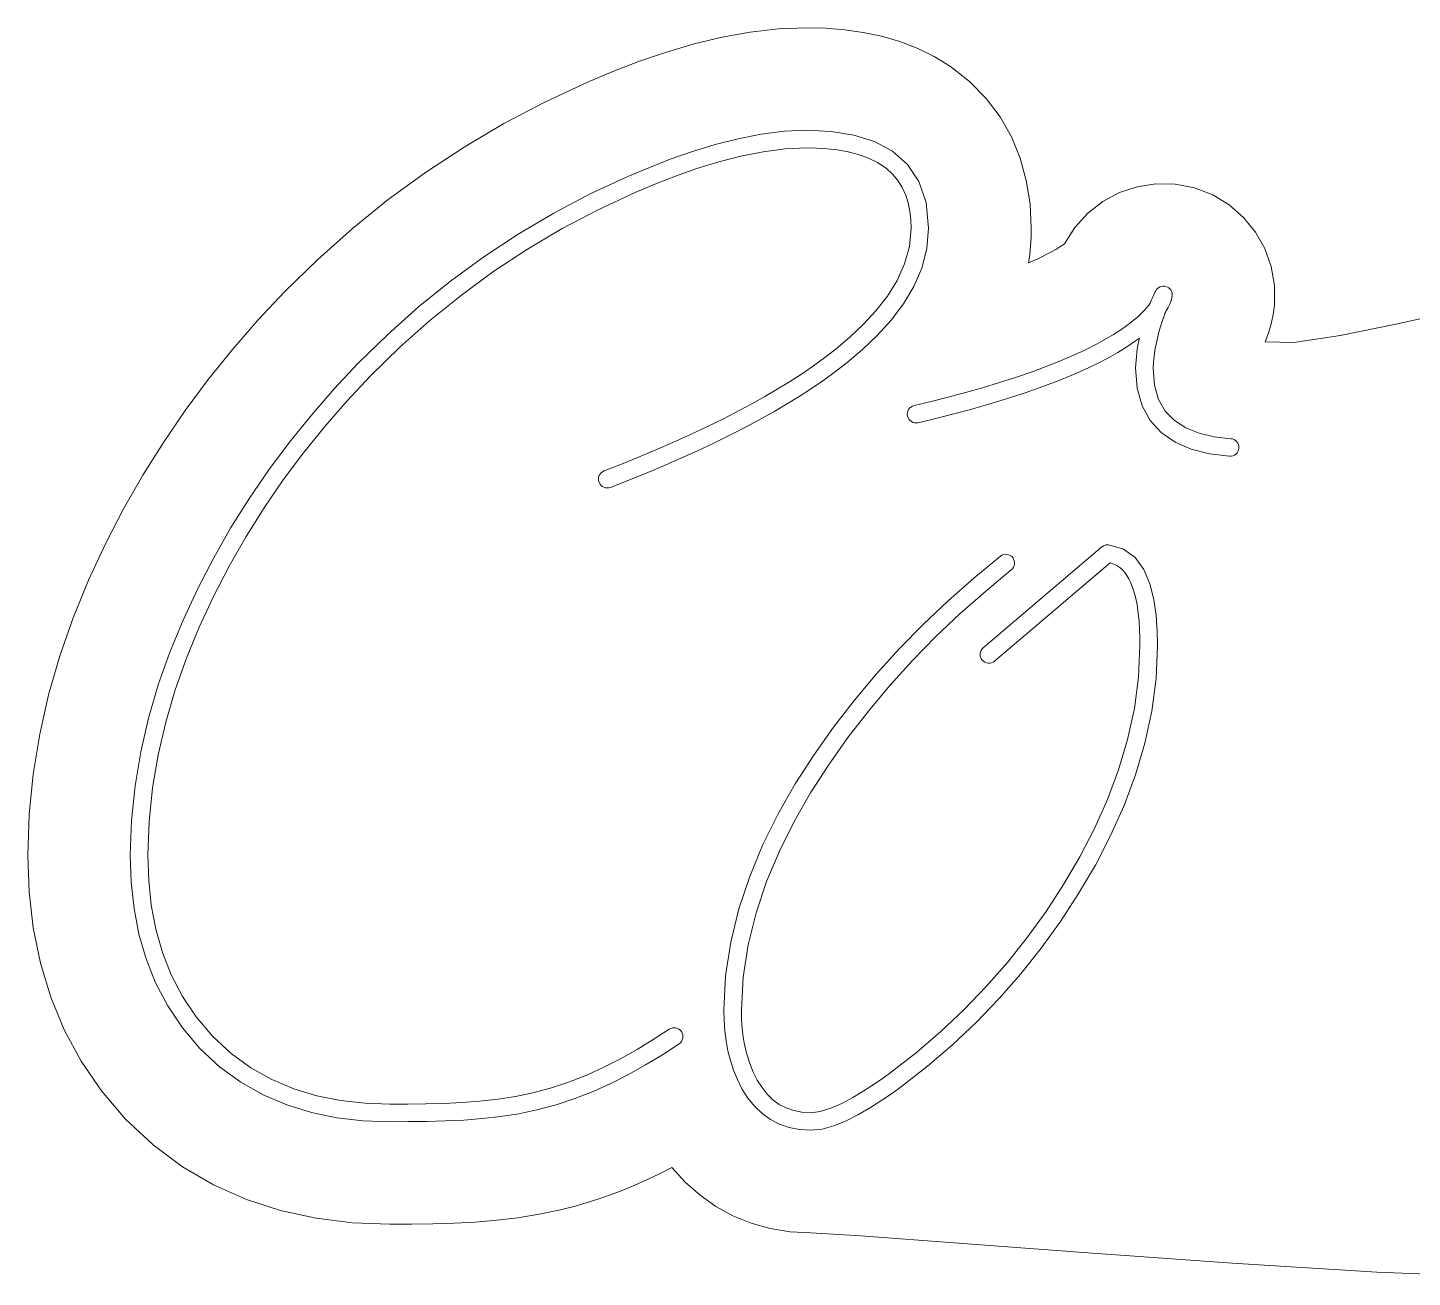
# Model space of a CAD drawing. Header units: millimetres. Extents: x -393 to 576, y -773 to -448.
# Drawn here: x -392.9 to -38.6, y -772.5 to -452.8 of the extents above; entities that cross this region are included whole.
import ezdxf

# ---------------------------------------------------------------- set-up
doc = ezdxf.new("R2010")
doc.units = ezdxf.units.MM
doc.header["$MEASUREMENT"] = 0
doc.layers.add('Tool', color=7, linetype='Continuous')

msp = doc.modelspace()

# ---------------------------------------------------------------- linework, layer by layer
at = {"layer": 'Tool', "lineweight": 9}
msp.add_lwpolyline([(-15.1049, -772.5338), (-47.736, -771.1822), (-84.6229, -768.9346), (-121.657, -766.3001), (-154.73, -763.7878), (-179.7333, -761.9071), (-192.5585, -761.167), (-197.8626, -760.8854), (-202.963, -760.0523), (-207.838, -758.6854), (-212.4663, -756.8022), (-216.8263, -754.4205), (-220.8965, -751.5578), (-224.6553, -748.2317), (-228.0813, -744.46), (-231.4712, -746.1794), (-234.9035, -747.8028), (-238.3826, -749.3259), (-241.9131, -750.7442), (-245.4994, -752.0534), (-249.1458, -753.2491), (-252.8569, -754.327), (-256.6372, -755.2827), (-262.0538, -756.4114), (-267.4733, -757.284), (-272.8992, -757.933), (-278.3353, -758.3909), (-283.7851, -758.6904), (-289.2524, -758.864), (-294.7407, -758.9443), (-300.2536, -758.9638), (-309.805, -758.5836), (-319.1379, -757.4199), (-328.2049, -755.4383), (-336.9583, -752.6044), (-345.3503, -748.8838), (-353.3335, -744.242), (-360.8601, -738.6446), (-367.8826, -732.0571), (-374.0339, -724.8638), (-379.2542, -717.2334), (-383.5778, -709.2067), (-387.0388, -700.8244), (-389.6712, -692.1271), (-391.5093, -683.1557), (-392.5871, -673.9508), (-392.9388, -664.5532), (-392.5863, -654.1123), (-391.552, -643.7838), (-389.8706, -633.5773), (-387.5768, -623.5023), (-384.7054, -613.5683), (-381.2911, -603.7851), (-377.3686, -594.1621), (-372.9728, -584.7088), (-368.3963, -575.8974), (-363.4745, -567.3025), (-358.217, -558.9271), (-352.6333, -550.7739), (-346.7328, -542.8456), (-340.5251, -535.145), (-334.0196, -527.6748), (-327.2259, -520.4378), (-318.7166, -512.1053), (-309.8624, -504.2256), (-300.6692, -496.8051), (-291.1431, -489.8503), (-281.2902, -483.3673), (-271.1166, -477.3627), (-260.6284, -471.8428), (-249.8317, -466.814), (-243.1929, -464.0242), (-236.3862, -461.4112), (-229.4402, -459.0351), (-222.3835, -456.9562), (-215.2448, -455.2345), (-208.0528, -453.9302), (-200.836, -453.1035), (-193.6233, -452.8146), (-188.7736, -452.9382), (-183.9392, -453.327), (-179.1476, -454.0084), (-174.4264, -455.0095), (-169.8032, -456.3575), (-165.3054, -458.0798), (-160.9608, -460.2034), (-156.7967, -462.7557), (-151.8973, -466.5855), (-147.6738, -470.8881), (-144.1193, -475.6182), (-141.2268, -480.7302), (-138.9892, -486.1789), (-137.3997, -491.9186), (-136.451, -497.9041), (-136.1364, -504.0899), (-136.1477, -505.2321), (-136.1813, -506.3665), (-136.2371, -507.4933), (-136.3147, -508.6124), (-136.4139, -509.7237), (-136.5343, -510.8274), (-136.6757, -511.9235), (-136.8378, -513.0118), (-135.6467, -512.4892), (-134.459, -511.946), (-133.2807, -511.3814), (-132.118, -510.7949), (-130.9767, -510.1856), (-129.8629, -509.553), (-128.7828, -508.8965), (-127.7422, -508.2152), (-127.6271, -508.1369), (-124.9475, -503.893), (-121.6476, -500.2631), (-117.827, -497.2905), (-113.5853, -495.0185), (-109.0219, -493.4904), (-104.2365, -492.7496), (-99.3286, -492.8394), (-94.3977, -493.803), (-89.7078, -495.619), (-85.4984, -498.1749), (-81.8334, -501.377), (-78.7767, -505.1317), (-76.3923, -509.3455), (-74.744, -513.9247), (-73.8957, -518.7757), (-73.9115, -523.8049), (-74.0477, -525.0149), (-74.2313, -526.2154), (-74.4611, -527.4058), (-74.7355, -528.5852), (-75.0531, -529.7528), (-75.4126, -530.908), (-75.8126, -532.05), (-76.2516, -533.178), (-68.9317, -533.3928), (-57.0912, -531.575), (-42.4376, -528.5449), (-26.6784, -525.1228)], dxfattribs=at)
for points in [[(-226.2668, -712.7967), (-230.5363, -715.5777), (-234.8505, -718.2077), (-239.2264, -720.6671), (-243.6808, -722.9365), (-248.2304, -724.9963), (-252.8921, -726.827), (-257.6827, -728.4092), (-262.619, -729.7234), (-267.2451, -730.6765), (-271.9129, -731.4023), (-276.6127, -731.9317), (-281.3349, -732.2956), (-286.0698, -732.5249), (-290.8077, -732.6504), (-295.5388, -732.7031), (-300.2536, -732.7138), (-307.1203, -732.4661), (-313.829, -731.697), (-320.3459, -730.3677), (-326.6372, -728.4392), (-332.6692, -725.8727), (-338.4081, -722.6292), (-343.8203, -718.67), (-348.8718, -713.956), (-353.3527, -708.6898), (-357.115, -703.1041), (-360.196, -697.2289), (-362.633, -691.0939), (-364.4635, -684.729), (-365.7247, -678.164), (-366.454, -671.4288), (-366.6888, -664.5532), (-366.379, -655.629), (-365.4725, -646.8011), (-364.0038, -638.0778), (-362.0073, -629.4676), (-359.5174, -620.9787), (-356.5687, -612.6196), (-353.1956, -604.3986), (-349.4325, -596.3241), (-345.3279, -588.4224), (-340.916, -580.7218), (-336.2045, -573.2226), (-331.2011, -565.9249), (-325.9135, -558.8289), (-320.3493, -551.9349), (-314.5162, -545.2431), (-308.4219, -538.7537), (-300.8142, -531.302), (-292.9079, -524.262), (-284.7052, -517.6373), (-276.2084, -511.4315), (-267.4199, -505.6483), (-258.342, -500.2913), (-248.9768, -495.3642), (-239.3268, -490.8704), (-234.0268, -488.6337), (-228.5066, -486.4845), (-222.8173, -484.4878), (-217.0101, -482.7086), (-211.1359, -481.2117), (-205.246, -480.0622), (-199.3915, -479.3248), (-193.6233, -479.0646), (-187.3775, -479.3585), (-181.5373, -480.2958), (-176.2343, -481.9597), (-171.6002, -484.4333), (-167.7667, -487.7999), (-164.8654, -492.1427), (-163.0281, -497.545), (-162.3864, -504.0899), (-162.8498, -509.3337), (-164.1613, -514.3195), (-166.2029, -519.0416), (-168.8568, -523.4946), (-172.0049, -527.673), (-175.5294, -531.5712), (-179.3122, -535.1838), (-183.2355, -538.5052), (-186.1962, -540.8012), (-189.2395, -543.0109), (-192.3541, -545.1381), (-195.5286, -547.1865), (-198.7515, -549.1597), (-202.0116, -551.0613), (-205.2973, -552.8951), (-208.5973, -554.6648), (-212.8828, -556.869), (-217.2128, -558.9982), (-221.5819, -561.0565), (-225.9847, -563.048), (-230.4157, -564.977), (-234.8694, -566.8476), (-239.3405, -568.6639), (-243.8234, -570.4301), (-244.2618, -570.5512), (-244.7027, -570.5814), (-245.1341, -570.5259), (-245.5443, -570.3901), (-245.9214, -570.1791), (-246.2535, -569.8981), (-246.5288, -569.5524), (-246.7353, -569.1472), (-246.8564, -568.7088), (-246.8866, -568.268), (-246.8311, -567.8365), (-246.6953, -567.4263), (-246.4843, -567.0492), (-246.2033, -566.7171), (-245.8576, -566.4418), (-245.4524, -566.2353), (-241.0293, -564.4928), (-236.6176, -562.701), (-232.2228, -560.8558), (-227.8503, -558.9529), (-223.5056, -556.9883), (-219.1942, -554.9578), (-214.9216, -552.8574), (-210.6933, -550.6828), (-207.4893, -548.9651), (-204.2974, -547.1849), (-201.1293, -545.3388), (-197.9966, -543.4233), (-194.9109, -541.4347), (-191.8839, -539.3696), (-188.9272, -537.2245), (-186.0524, -534.9959), (-182.5405, -532.0346), (-179.1075, -528.7946), (-175.8733, -525.2865), (-172.9581, -521.5207), (-170.4818, -517.5077), (-168.5643, -513.2579), (-167.3259, -508.7818), (-166.8864, -504.0899), (-166.963, -501.8772), (-167.2061, -499.7174), (-167.6356, -497.6266), (-168.2713, -495.6211), (-169.133, -493.7173), (-170.2406, -491.9312), (-171.6141, -490.2793), (-173.2732, -488.7777), (-175.4389, -487.3232), (-177.8119, -486.155), (-180.3425, -485.2448), (-182.9812, -484.5639), (-185.6782, -484.084), (-188.384, -483.7764), (-191.0489, -483.6128), (-193.6233, -483.5646), (-199.1435, -483.8199), (-204.7643, -484.5419), (-210.4308, -485.6649), (-216.0881, -487.1231), (-221.6812, -488.851), (-227.1552, -490.7826), (-232.4551, -492.8523), (-237.526, -494.9944), (-246.9785, -499.3961), (-256.151, -504.2219), (-265.0417, -509.4685), (-273.6486, -515.1324), (-281.9696, -521.2103), (-290.0029, -527.6987), (-297.7465, -534.5942), (-305.1983, -541.8935), (-311.1718, -548.2539), (-316.8893, -554.8122), (-322.3434, -561.5683), (-327.5264, -568.5223), (-332.4309, -575.674), (-337.0492, -583.0234), (-341.3738, -590.5706), (-345.3971, -598.3153), (-349.0514, -606.1528), (-352.3301, -614.1334), (-355.199, -622.2488), (-357.6235, -630.4904), (-359.5691, -638.85), (-361.0015, -647.3193), (-361.8862, -655.8898), (-362.1888, -664.5532), (-361.974, -670.9922), (-361.3044, -677.302), (-360.142, -683.4542), (-358.449, -689.4203), (-356.1875, -695.1717), (-353.3196, -700.68), (-349.8073, -705.9166), (-345.6128, -710.853), (-340.8984, -715.2458), (-335.847, -718.9242), (-330.4906, -721.928), (-324.8612, -724.2966), (-318.9908, -726.0699), (-312.9114, -727.2874), (-306.655, -727.9888), (-300.2536, -728.2138), (-295.6768, -728.2046), (-291.0759, -728.1567), (-286.463, -728.0394), (-281.8503, -727.8221), (-277.2499, -727.4743), (-272.6741, -726.9654), (-268.1348, -726.2647), (-263.6444, -725.3418), (-258.91, -724.0793), (-254.3144, -722.5561), (-249.8419, -720.7922), (-245.4767, -718.8074), (-241.2029, -716.6217), (-237.0047, -714.2551), (-232.8664, -711.7273), (-228.772, -709.0585), (-228.3706, -708.8447), (-227.947, -708.719), (-227.5138, -708.6789), (-227.0838, -708.722), (-226.6698, -708.8456), (-226.2844, -709.0473), (-225.9403, -709.3246), (-225.6503, -709.675), (-225.4365, -710.0764), (-225.3108, -710.5), (-225.2707, -710.9332), (-225.3138, -711.3632), (-225.4374, -711.7772), (-225.6391, -712.1626), (-225.9164, -712.5067), (-226.2668, -712.7967)], [(-101.6799, -525.3721), (-101.7966, -525.6741), (-101.911, -525.976), (-102.0233, -526.2774), (-102.1333, -526.5779), (-102.241, -526.8771), (-102.3464, -527.1746), (-102.4495, -527.47), (-102.5503, -527.7629), (-103.0277, -529.227), (-103.466, -530.7188), (-103.8587, -532.2325), (-104.1996, -533.7626), (-104.4823, -535.3035), (-104.7005, -536.8494), (-104.8478, -538.3947), (-104.918, -539.9338), (-104.6189, -544.2611), (-103.5808, -547.9091), (-101.862, -550.9213), (-99.5209, -553.3414), (-96.6159, -555.2128), (-93.2055, -556.579), (-89.3479, -557.4836), (-85.1017, -557.9701), (-84.6532, -558.0457), (-84.2409, -558.2046), (-83.8733, -558.4372), (-83.559, -558.7337), (-83.3064, -559.0843), (-83.1242, -559.4793), (-83.0208, -559.909), (-83.0049, -560.3635), (-83.0805, -560.812), (-83.2394, -561.2243), (-83.472, -561.5919), (-83.7685, -561.9062), (-84.1191, -562.1588), (-84.5141, -562.341), (-84.9438, -562.4444), (-85.3983, -562.4603), (-90.5352, -561.8318), (-95.2059, -560.6331), (-99.3387, -558.8352), (-102.8615, -556.4094), (-105.7027, -553.3265), (-107.7902, -549.5579), (-109.0523, -545.0745), (-109.4172, -539.8474), (-109.3852, -538.8957), (-109.3266, -537.9422), (-109.2424, -536.9876), (-109.1337, -536.0329), (-109.0015, -535.079), (-108.8469, -534.1268), (-108.6711, -533.1771), (-108.475, -532.231), (-109.4649, -532.956), (-111.6915, -534.4677), (-114.0068, -535.8972), (-116.3938, -537.2481), (-118.8354, -538.5243), (-121.3143, -539.7293), (-123.8136, -540.8668), (-126.3159, -541.9406), (-128.8043, -542.9543), (-133.2126, -544.6389), (-137.6808, -546.2174), (-142.1975, -547.6972), (-146.7512, -549.0857), (-151.3304, -550.3905), (-155.9237, -551.619), (-160.5197, -552.7787), (-165.1069, -553.877), (-165.5579, -553.9353), (-165.9987, -553.9033), (-166.4181, -553.7879), (-166.8052, -553.5958), (-167.1489, -553.3339), (-167.4383, -553.0091), (-167.6623, -552.6282), (-167.8099, -552.198), (-167.8682, -551.747), (-167.8362, -551.3062), (-167.7208, -550.8868), (-167.5287, -550.4997), (-167.2668, -550.156), (-166.942, -549.8666), (-166.5611, -549.6426), (-166.1309, -549.495), (-161.7487, -548.4466), (-157.3599, -547.3421), (-152.9744, -546.1747), (-148.602, -544.9375), (-144.2527, -543.624), (-139.9364, -542.2272), (-135.663, -540.7404), (-131.4424, -539.1569), (-129.0733, -538.2122), (-126.6905, -537.2142), (-124.3095, -536.1593), (-121.9455, -535.0441), (-119.6139, -533.8653), (-117.3299, -532.6192), (-115.1091, -531.3026), (-112.9666, -529.9119), (-111.9961, -529.2346), (-111.013, -528.5105), (-110.0333, -527.7426), (-109.0728, -526.9338), (-108.1476, -526.0869), (-107.2735, -525.2049), (-106.4665, -524.2907), (-105.7425, -523.3471), (-105.6852, -523.2651), (-105.5234, -522.867), (-105.3583, -522.4707), (-105.1898, -522.0771), (-105.0179, -521.6866), (-104.8428, -521.3001), (-104.6644, -520.9181), (-104.4827, -520.5414), (-104.2978, -520.1705), (-104.0862, -519.8297), (-103.8262, -519.5389), (-103.5253, -519.3014), (-103.1909, -519.1204), (-102.8305, -518.9991), (-102.4515, -518.9407), (-102.0615, -518.9487), (-101.6679, -519.0261), (-101.2935, -519.17), (-100.9591, -519.3709), (-100.6694, -519.622), (-100.4288, -519.9165), (-100.2421, -520.2477), (-100.1137, -520.609), (-100.0484, -520.9936), (-100.0506, -521.3947), (-100.1235, -521.8855), (-100.2477, -522.3891), (-100.4148, -522.8978), (-100.6165, -523.4039), (-100.8443, -523.8996), (-101.0898, -524.3773), (-101.3446, -524.8293), (-101.6003, -525.2478), (-101.6799, -525.3721)], [(-115.9199, -589.7563), (-145.5043, -614.8724), (-145.8789, -615.1304), (-146.2855, -615.3033), (-146.7114, -615.3922), (-147.1435, -615.3982), (-147.5689, -615.3223), (-147.9747, -615.1656), (-148.3479, -614.9291), (-148.6758, -614.6139), (-148.9338, -614.2393), (-149.1067, -613.8327), (-149.1956, -613.4068), (-149.2016, -612.9748), (-149.1257, -612.5493), (-148.969, -612.1435), (-148.7325, -611.7703), (-148.4173, -611.4424), (-118.0412, -585.6542), (-117.8555, -585.5109), (-117.6622, -585.3897), (-117.4616, -585.2907), (-117.2538, -585.214), (-117.039, -585.1596), (-116.8176, -585.1276), (-116.5897, -585.1181), (-116.3555, -585.1311), (-112.5167, -586.2126), (-109.5478, -588.4051), (-107.3384, -591.4565), (-105.7781, -595.1147), (-104.7567, -599.1279), (-104.1637, -603.244), (-103.8888, -607.211), (-103.8217, -610.7769), (-104.1995, -619.2964), (-105.2972, -627.6697), (-107.0616, -635.8884), (-109.4394, -643.9442), (-112.3772, -651.8285), (-115.8219, -659.533), (-119.72, -667.0492), (-124.0183, -674.3687), (-128.6511, -681.4668), (-133.5797, -688.3079), (-138.8036, -694.8872), (-144.3225, -701.2001), (-150.1361, -707.2418), (-156.244, -713.0078), (-162.6458, -718.4933), (-169.3413, -723.6937), (-171.6733, -725.386), (-174.3358, -727.2254), (-177.2451, -729.097), (-180.3172, -730.8859), (-183.4685, -732.4772), (-186.615, -733.7561), (-189.673, -734.6076), (-192.5585, -734.917), (-195.4306, -734.7417), (-198.1093, -734.221), (-200.5953, -733.3628), (-202.8892, -732.1749), (-204.9918, -730.6653), (-206.9036, -728.8418), (-208.6254, -726.7122), (-210.1578, -724.2845), (-211.339, -721.9502), (-212.3258, -719.5452), (-213.1296, -717.0802), (-213.7618, -714.5658), (-214.2337, -712.0127), (-214.5567, -709.4315), (-214.7422, -706.8329), (-214.8015, -704.2275), (-214.3468, -695.4166), (-213.0371, -686.7528), (-210.9534, -678.2556), (-208.1772, -669.9443), (-204.7897, -661.8382), (-200.8721, -653.9567), (-196.5058, -646.3192), (-191.7719, -638.945), (-186.7031, -631.7795), (-181.3509, -624.8485), (-175.7289, -618.1492), (-169.8506, -611.6791), (-163.7296, -605.4354), (-157.3795, -599.4154), (-150.8137, -593.6165), (-144.0458, -588.0361), (-143.6634, -587.7899), (-143.2516, -587.6297), (-142.8232, -587.554), (-142.3912, -587.5615), (-141.9683, -587.6505), (-141.5676, -587.8198), (-141.2018, -588.0677), (-140.8839, -588.393), (-140.6377, -588.7754), (-140.4775, -589.1872), (-140.4018, -589.6156), (-140.4093, -590.0476), (-140.4983, -590.4705), (-140.6676, -590.8712), (-140.9155, -591.237), (-141.2408, -591.5549), (-147.8768, -597.0261), (-154.3154, -602.7111), (-160.5429, -608.6127), (-166.5459, -614.7336), (-172.3109, -621.0765), (-177.8245, -627.6441), (-183.0732, -634.4393), (-188.0435, -641.4648), (-192.5935, -648.5462), (-196.8017, -655.8872), (-200.5864, -663.4671), (-203.8662, -671.2652), (-206.5592, -679.261), (-208.5838, -687.4337), (-209.8585, -695.7628), (-210.3015, -704.2275), (-210.251, -706.5405), (-210.0919, -708.8529), (-209.813, -711.1535), (-209.4031, -713.4313), (-208.851, -715.675), (-208.1455, -717.8735), (-207.2753, -720.0155), (-206.2292, -722.0899), (-205.0272, -724.0091), (-203.6948, -725.6854), (-202.2248, -727.1146), (-200.6099, -728.2929), (-198.8431, -729.2162), (-196.9171, -729.8807), (-194.8246, -730.2823), (-192.5585, -730.417), (-190.1318, -730.1134), (-187.4533, -729.2839), (-184.6288, -728.0499), (-181.7639, -726.5334), (-178.9644, -724.8559), (-176.3361, -723.1392), (-173.9846, -721.5049), (-172.0157, -720.0747), (-165.4888, -715.0052), (-159.2489, -709.6582), (-153.2961, -704.0381), (-147.6305, -698.1494), (-142.2521, -691.9963), (-137.1611, -685.5834), (-132.3576, -678.915), (-127.8417, -671.9955), (-123.7026, -664.9523), (-119.9422, -657.7176), (-116.6139, -650.3001), (-113.771, -642.7086), (-111.467, -634.9518), (-109.7552, -627.0384), (-108.689, -618.9772), (-108.3217, -610.7769), (-108.3413, -608.8451), (-108.4105, -606.8086), (-108.5452, -604.7081), (-108.761, -602.5844), (-109.0739, -600.4781), (-109.4995, -598.4301), (-110.0537, -596.4811), (-110.7522, -594.6718), (-111.1833, -593.7896), (-111.6642, -592.9652), (-112.2007, -592.208), (-112.7985, -591.5272), (-113.4636, -590.9323), (-114.2016, -590.4326), (-115.0184, -590.0375), (-115.9199, -589.7563)]]:
    msp.add_lwpolyline(points, close=True, dxfattribs=at)

doc.saveas('drawing.dxf')
